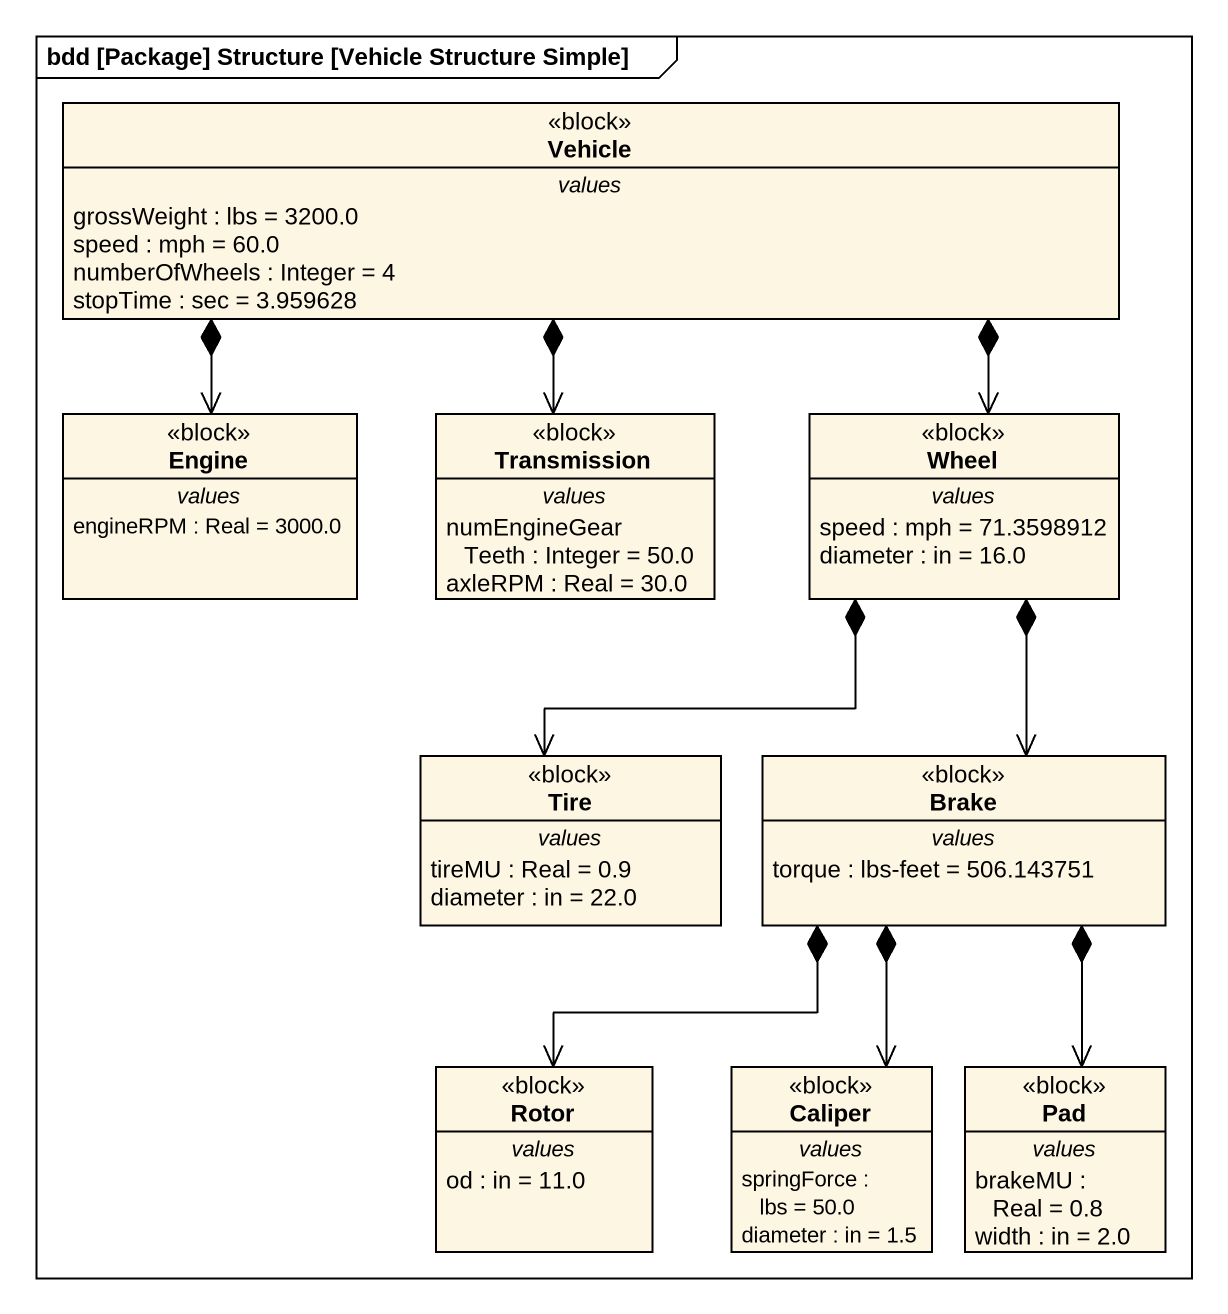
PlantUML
@startuml
mainframe bdd [Package] Structure [Vehicle Structure Simple]
hide circle
hide empty members
class Vehicle <<block>> {
  -- values --
  grossWeight : lbs = 3200.0
  speed : mph = 60.0
  numberOfWheels : Integer = 4
  stopTime : sec = 3.959628
}
class Engine <<block>> {
  -- values --
  engineRPM : Real = 3000.0
}
class Transmission <<block>> {
  -- values --
  numEngineGearTeeth : Integer = 50.0
  axleRPM : Real = 30.0
}
class Wheel <<block>> {
  -- values --
  speed : mph = 71.3598912
  diameter : in = 16.0
}
class Tire <<block>> {
  -- values --
  tireMU : Real = 0.9
  diameter : in = 22.0
}
class Brake <<block>> {
  -- values --
  torque : lbs-feet = 506.143751
}
class Rotor <<block>> {
  -- values --
  od : in = 11.0
}
class Caliper <<block>> {
  -- values --
  springForce : lbs = 50.0
  diameter : in = 1.5
}
class Pad <<block>> {
  -- values --
  brakeMU : Real = 0.8
  width : in = 2.0
}
Vehicle *--> Engine
Vehicle *--> Transmission
Vehicle *--> Wheel
Wheel *--> Tire
Wheel *--> Brake
Brake *--> Rotor
Brake *--> Caliper
Brake *--> Pad
@enduml
